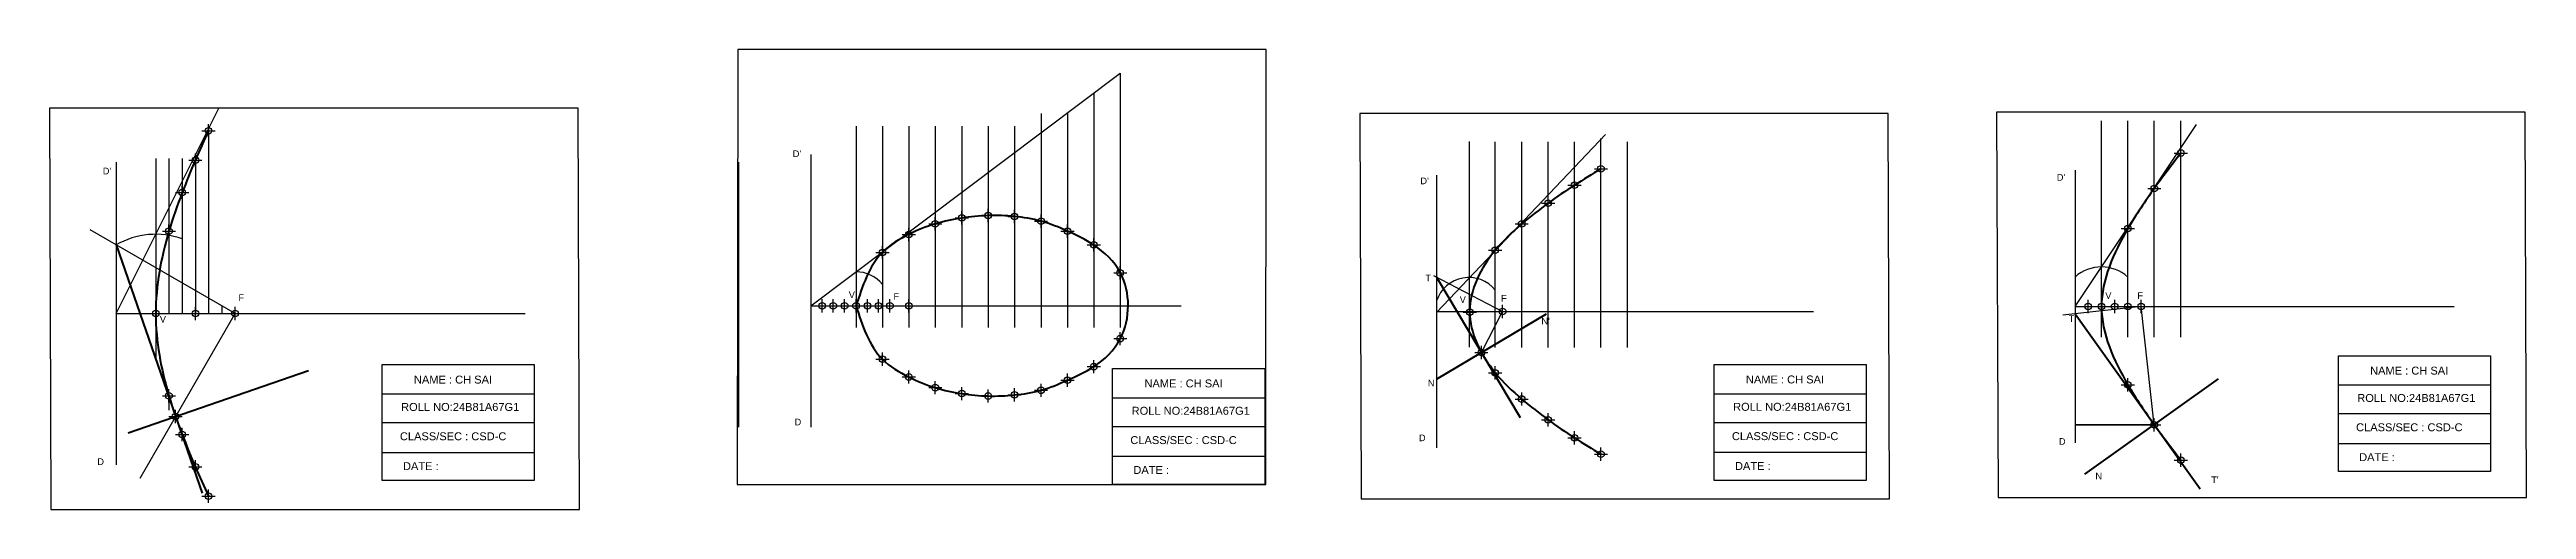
# Model space of a CAD drawing. Header units: millimetres. Extents: x 0 to 3373, y -12 to 340.
# Drawn here: x 1498 to 3373, y -8 to 340 of the extents above; entities that cross this region are included whole.
import ezdxf

# ---------------------------------------------------------------- set-up
doc = ezdxf.new("R2010")
doc.units = ezdxf.units.MM
doc.header["$PDMODE"] = 34
doc.header["$PDSIZE"] = 5
doc.styles.get("Standard").update_dxf_attribs({"font": 'arial.ttf'})

msp = doc.modelspace()

# ---------------------------------------------------------------- linework, layer by layer
for p, q in [((2074.3, 146.2), (2308.6, 322.2)), ((2308.6, 322.2), (2308.6, 129.7)), ((2288.6, 307.2), (2288.6, 129.7)), ((1548.6, 140.3), (1626.4, 295.8)), ((2108.6, 282.1), (2108.6, 129.7)), ((2128.6, 282.1), (2128.6, 129.7)), ((2148.6, 282.1), (2148.6, 129.7)), ((2168.6, 282.1), (2168.6, 129.7)), ((2188.6, 282.1), (2188.6, 129.7)), ((2208.6, 282.1), (2208.6, 129.7)), ((2228.6, 282.1), (2228.6, 129.7)), ((2248.6, 291.8), (2248.6, 129.7)), ((2268.6, 291.8), (2268.6, 129.7)), ((3031.2, 145.6), (3123.1, 283.4)), ((3051.2, 122.4), (3051.2, 286.1)), ((3071.2, 122.4), (3071.2, 286.1)), ((3091.2, 122.4), (3091.2, 286.1)), ((3111.2, 122.4), (3111.2, 286.1)), ((1618.6, 280.2), (1618.6, 140.3)), ((2548.2, 141.4), (2675.8, 275.9)), ((2573, 114.8), (2573, 270.5)), ((2592.4, 114.7), (2592.4, 270.4)), ((2612.4, 114.7), (2612.4, 270.4)), ((2632.4, 114.7), (2632.4, 270.4)), ((2652.4, 114.7), (2652.4, 270.4)), ((2672.4, 114.7), (2672.4, 272.9)), ((2692.4, 114.7), (2692.4, 270.4)), ((1548.6, 254.9), (1548.6, 25.8)), ((1578.6, 257.6), (1578.6, 105.7)), ((1588.6, 257.6), (1588.6, 140.3)), ((1598.6, 257.6), (1598.6, 140.3)), ((1608.6, 260.2), (1608.6, 140.3)), ((1608.6, 257.6), (1608.6, 140.3)), ((2019.7, 254.9), (2019.7, 54.3)), ((2074.3, 260.7), (2074.3, 54.3)), ((2548, 245.1), (2548, 38.7)), ((3031.2, 248.8), (3031.2, 42.4)), ((1638.6, 140.3), (1528.9, 203.6)), ((2545.6, 169), (2598, 141.9)), ((1548.6, 140.3), (1638.6, 140.3)), ((1566.8, 15.8), (1638.6, 140.3)), ((1628.6, 146.1), (1628.6, 140.3)), ((1638.6, 140.3), (1858.2, 140.3)), ((1638.6, 140.3), (1638.6, 140.3)), ((2074.3, 146.2), (2134.3, 146.2)), ((2134.3, 146.2), (2354.7, 146.2)), ((2548, 141.9), (2598, 141.9)), ((2581.9, 110.8), (2598, 141.9)), ((2598, 141.9), (2833.3, 141.9)), ((3081.2, 145.6), (3021.9, 139)), ((3031.2, 145.6), (3081.2, 145.6)), ((3081.2, 145.6), (3318.2, 145.6)), ((3091.2, 56.1), (3081.2, 145.6)), ((1588.6, 78), (1588.6, 67.1)), ((1750, 79.5), (1865.1, 79.5)), ((2302.8, 76.6), (2418, 76.6)), ((2758.1, 79.6), (2873.2, 79.6)), ((3230.5, 86.3), (3345.6, 86.3)), ((1608.6, 67.6), (1608.6, 67.1)), ((1608.6, 67.6), (1608.6, 67.1)), ((1750, 57.8), (1865.1, 57.8)), ((2758.1, 57.9), (2873.2, 57.9)), ((3031.9, 56.6), (3031.9, 56.6)), ((3031.9, 56.6), (3031.9, 56.6)), ((3230.5, 64.6), (3345.6, 64.6)), ((2302.8, 54.9), (2418, 54.9)), ((3091.2, 56.1), (3031.2, 56.1)), ((3031.2, 56.1), (3091.2, 56.1)), ((3230.5, 42), (3345.6, 42)), ((1750, 35.2), (1865.1, 35.2)), ((2302.8, 32.3), (2418, 32.3)), ((2758.1, 35.3), (2873.2, 35.3))]:
    msp.add_line(p, q)
at = {"lineweight": 40}
for p, q in [((1548.6, 192.2), (1613.8, 4.3)), ((2548, 167.8), (2611.2, 61.5)), ((2548, 90.6), (2631.2, 140.1)), ((1557.7, 50), (1694.2, 97.3))]:
    msp.add_line(p, q, dxfattribs=at)
at = {"color": 2, "lineweight": 40}
for p, q in [((3031.2, 140), (3125.9, 7.6)), ((3038.7, 18.6), (3139.7, 90.9))]:
    msp.add_line(p, q, dxfattribs=at)
for points in [[(2018.7, 11), (2418.7, 11), (2419.1, 340.1), (2019.1, 340.1)], [(1499.3, -8), (1899.3, -8), (1898.2, 295.8), (1498.2, 295.8)], [(2490.8, 0.1), (2890.8, 0.1), (2889.8, 291.8), (2489.8, 291.8)], [(2972.9, 1), (3372.9, 1), (3371.8, 292.7), (2971.8, 292.7)], [(1750, 101.7), (1865.1, 101.7), (1865.1, 13.9), (1750, 13.9)], [(2302.8, 98.8), (2418, 98.8), (2418, 11), (2302.8, 11)], [(2758.1, 101.7), (2873.2, 101.7), (2873.2, 14), (2758.1, 14)], [(3230.5, 108.4), (3345.6, 108.4), (3345.6, 20.7), (3230.5, 20.7)]]:
    msp.add_lwpolyline(points, close=True)
for centre, radius, start, end in [((1578.6, 140.3), 60, 70.5163, 120.0611), ((2108.6, 146.2), 25.7, 39.0207, 90), ((3051.2, 145.6), 30, 48.1897, 131.8103), ((2572.4, 141.9), 25.7, 38.7904, 161.5511)]:
    msp.add_arc(centre, radius, start, end)
at = {"lineweight": 40}
msp.add_spline([(1618.6, 278.8), (1608.6, 256.4), (1598.6, 231.8), (1588.6, 202.7), (1578.6, 140.3), (1588.6, 78), (1598.6, 48.8), (1608.6, 24.3), (1618.6, 2)], degree=3, dxfattribs=at)
at = {"lineweight": 40, "end_tangent": (0.84248, -0.538728)}
msp.add_spline([(2672.4, 249.8), (2652.4, 237.5), (2632.4, 223.9), (2612.4, 208.1), (2592.4, 188.3), (2573, 141.9), (2592.4, 95.5), (2612.4, 75.6), (2632.4, 59.9), (2652.4, 46.2), (2672.4, 33.9)], degree=3, dxfattribs=at)
at = {"color": 5, "lineweight": 40}
msp.add_spline([(3111.2, 261.8), (3091.2, 235), (3071.2, 204.7), (3051.2, 145.6), (3071.2, 86.4), (3091.2, 56.1), (3111.2, 29.4)], degree=3, dxfattribs=at)
at = {"lineweight": 50}
msp.add_spline([(2108.6, 146.2), (2128.6, 186.6), (2148.6, 200.3), (2168.6, 208.2), (2188.6, 212.6), (2208.6, 214.4), (2228.6, 213.8), (2248.6, 210.2), (2268.6, 202.7), (2288.6, 192.1), (2308.6, 171.2), (2308.6, 121.3), (2288.6, 100.1), (2268.6, 89.9), (2248.6, 82.2), (2228.6, 78.7), (2208.6, 77.9), (2188.6, 79.7), (2168.6, 84.2), (2148.6, 92.3), (2128.6, 105.8), (2108.6, 146.2)], degree=3, dxfattribs=at)
for p in [(1618.6, 278.7), (3111.2, 261.8), (1608.6, 256.4), (2672.4, 249.8), (1598.6, 231.9), (2632.4, 223.9), (2652.4, 237.5), (3091.2, 235), (1588.6, 202.7), (2168.6, 208.2), (2188.6, 212.8), (2208.6, 214.5), (2228.6, 213.7), (2248.6, 210.2), (2268.6, 202.6), (2612.4, 208.2), (3071.2, 204.7), (2128.6, 186.6), (2148.6, 200.2), (2288.6, 192.3), (2592.4, 188.3), (2308.6, 171.2), (2082.9, 146.2), (2091.4, 146.2), (2100, 146.2), (2108.6, 146.2), (2117.2, 146.2), (2125.7, 146.2), (2134.3, 146.2), (2148.6, 146.2), (3041.2, 145.6), (3051.2, 145.6), (3061.2, 145.6), (3071.2, 145.6), (3081.2, 145.6), (1578.6, 140.3), (1608.6, 140.3), (1638.6, 140.3), (2573.2, 141.4), (2598, 141.9), (2308.6, 121.3), (2581.9, 110.8), (2128.6, 105.8), (2148.6, 92.3), (2268.6, 89.9), (2288.6, 100.1), (2592.4, 95.5), (1588.6, 78), (2168.6, 84.2), (2188.6, 79.7), (2208.6, 77.9), (2228.6, 78.7), (2248.6, 82.2), (2612.4, 75.6), (3071.2, 86.4), (2632.4, 59.9), (3091.2, 56.1), (1598.6, 48.8), (2652.4, 46.2), (2672.4, 33.9), (1608.6, 24.3), (3111.2, 29.4), (1618.6, 2)]:
    msp.add_point(p)
at = {"color": 2}
msp.add_point((1593.6, 62.4), dxfattribs=at)

# ---------------------------------------------------------------- texts
for s, height, p in [("D'", 5, (2060.7, 258.8)), ("D'", 5, (1538.5, 245.7)), ("D'", 5, (3017.4, 240.9)), ("D'", 5, (2535.7, 238.2)), ('T', 5, (2539.5, 164.8)), ('F', 5, (1641.2, 149.8)), ('V', 5, (2103.1, 152)), ('F', 5, (2136.9, 150.7)), ('V', 5, (2565.5, 148.4)), ('F', 5, (2596.8, 149.4)), ('V', 5, (3054.1, 151.4)), ('F', 5, (3078.4, 151.4)), ('V', 5, (1581.7, 133.5)), ("N'", 5, (2627.3, 132.1)), ('T', 5, (3026.4, 133.9)), ('NAME : CH SAI', 6, (3254.5, 94.1)), ('NAME : CH SAI', 6, (1774, 87.3)), ('NAME : CH SAI', 6, (2326.9, 84.4)), ('N', 5, (2541.4, 85.2)), ('NAME : CH SAI', 6, (2782.1, 87.4)), ('ROLL NO:24B81A67G1', 6, (3244.8, 73.4)), ('ROLL NO:24B81A67G1', 6, (1764.3, 66.6)), ('D', 5, (2062.1, 55.7)), ('ROLL NO:24B81A67G1', 6, (2317.2, 63.7)), ('ROLL NO:24B81A67G1', 6, (2772.4, 66.7)), ('CLASS/SEC : CSD-C', 6, (3243.9, 51.2)), ('CLASS/SEC : CSD-C', 6, (1763.4, 44.4)), ('CLASS/SEC : CSD-C', 6, (2316.2, 41.5)), ('D', 5, (2534.6, 43.7)), ('CLASS/SEC : CSD-C', 6, (2771.5, 44.5)), ('D', 5, (3019, 41)), ('D', 5, (1534.4, 25.7)), ('DATE : ', 6, (1765.7, 21.8)), ('DATE : ', 6, (2318.5, 18.9)), ('DATE : ', 6, (2773.8, 21.9)), ('N', 5, (3046.6, 14.8)), ('DATE : ', 6, (3246.2, 28.6)), ("T'", 5, (3134.3, 12))]:
    msp.add_text(s, height=height).set_placement(p)

doc.saveas('drawing.dxf')
